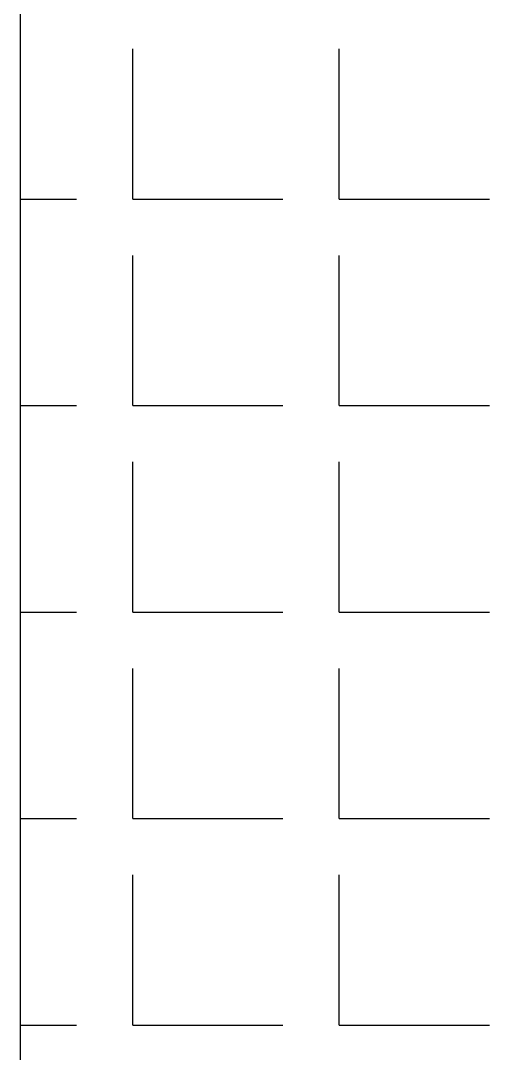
# Model space of a CAD drawing. Header units: millimetres. Extents: x 5066 to 5486, y -1867 to -1273.
# Drawn here: x 5419.91 to 5432.4, y -1625.16 to -1597.66 of the extents above; entities that cross this region are included whole.
import ezdxf

# ---------------------------------------------------------------- set-up
doc = ezdxf.new("R2010")
doc.units = ezdxf.units.MM
doc.header["$LTSCALE"] = 7
doc.header["$MEASUREMENT"] = 0
doc.layers.add('HT', color=3, linetype='CONTINUOUS')

msp = doc.modelspace()

# ---------------------------------------------------------------- linework, layer by layer
at = {"layer": 'HT', "ltscale": 0.5}
for p, q in [((5419.912, -1830.377), (5419.912, -1480.377)), ((5422.9, -1602.41), (5422.9, -1598.41)), ((5428.4, -1602.41), (5428.4, -1598.41)), ((5419.912, -1602.41), (5421.4, -1602.41)), ((5422.9, -1602.41), (5426.9, -1602.41)), ((5428.4, -1602.41), (5432.4, -1602.41)), ((5422.9, -1607.91), (5422.9, -1603.91)), ((5428.4, -1607.91), (5428.4, -1603.91)), ((5419.912, -1607.91), (5421.4, -1607.91)), ((5422.9, -1607.91), (5426.9, -1607.91)), ((5428.4, -1607.91), (5432.4, -1607.91)), ((5422.9, -1613.41), (5422.9, -1609.41)), ((5428.4, -1613.41), (5428.4, -1609.41)), ((5419.912, -1613.41), (5421.4, -1613.41)), ((5422.9, -1613.41), (5426.9, -1613.41)), ((5428.4, -1613.41), (5432.4, -1613.41)), ((5422.9, -1618.91), (5422.9, -1614.91)), ((5428.4, -1618.91), (5428.4, -1614.91)), ((5419.912, -1618.91), (5421.4, -1618.91)), ((5422.9, -1618.91), (5426.9, -1618.91)), ((5428.4, -1618.91), (5432.4, -1618.91)), ((5422.9, -1624.41), (5422.9, -1620.41)), ((5428.4, -1624.41), (5428.4, -1620.41)), ((5419.912, -1624.41), (5421.4, -1624.41)), ((5422.9, -1624.41), (5426.9, -1624.41)), ((5428.4, -1624.41), (5432.4, -1624.41))]:
    msp.add_line(p, q, dxfattribs=at)

doc.saveas('drawing.dxf')
